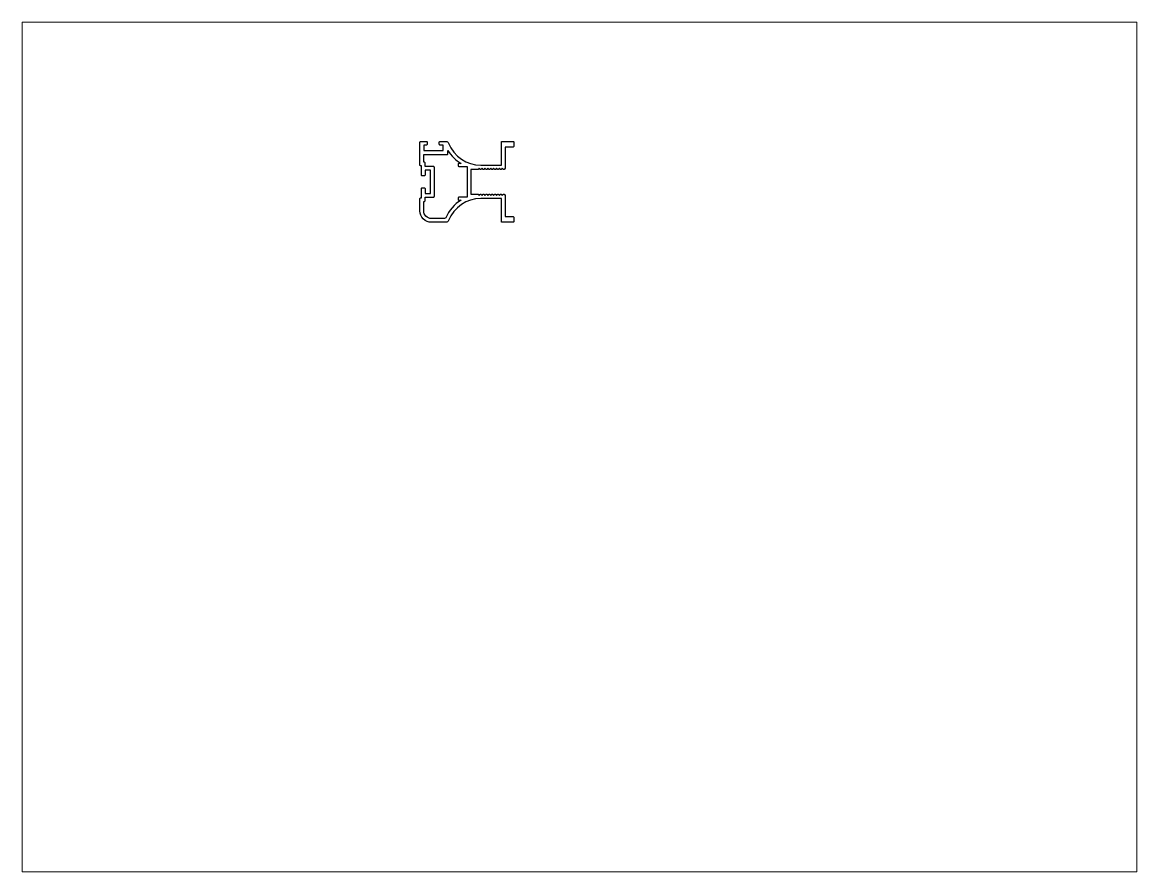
# Paper-space layout 'Layout1' of a CAD drawing. Extents: x 27 to 240, y 20 to 183.
# The model-space entities are those that its viewports show. They can reach past a viewport. Long polylines and large blocks are cut down to what shows.
import ezdxf

# ---------------------------------------------------------------- set-up
doc = ezdxf.new("R2010")
doc.units = 0
doc.header["$LTSCALE"] = 15
doc.layers.get('0').update_dxf_attribs({"linetype": 'CONTINUOUS'})

msp = doc.modelspace()

# ---------------------------------------------------------------- linework, layer by layer
at = {"ltscale": 0.05}
for points in [[(163.78, 236.04), (167.48, 236.04, -0.414214), (167.78, 235.74), (167.78, 234.34, -0.414214), (167.48, 234.04), (164.78, 234.04), (164.78, 226.79), (164.5, 226.38, -0.414214), (164.07, 226.38), (163.78, 226.79), (163.5, 226.38, -0.414214), (163.07, 226.38), (162.78, 226.79), (162.5, 226.38, -0.414214), (162.07, 226.38), (161.78, 226.79), (161.5, 226.38, -0.414214), (161.07, 226.38), (160.78, 226.79), (160.5, 226.38, -0.414214), (160.07, 226.38), (159.78, 226.79), (159.5, 226.38, -0.414214), (159.07, 226.38), (158.78, 226.79), (158.5, 226.38, -0.414214), (158.07, 226.38), (157.78, 226.79), (157.5, 226.38, -0.414214), (157.07, 226.38), (156.78, 226.79), (156.5, 226.38, -0.414214), (156.07, 226.38), (155.78, 226.79), (155.5, 226.38, -0.198912), (155.28, 226.29), (152.88, 226.29), (152.88, 217.79), (155.28, 217.79, -0.198912), (155.5, 217.7), (155.78, 217.29), (156.07, 217.7, -0.414214), (156.5, 217.7), (156.78, 217.29), (157.07, 217.7, -0.414214), (157.5, 217.7), (157.78, 217.29), (158.07, 217.7, -0.414214), (158.5, 217.7), (158.78, 217.29), (159.07, 217.7, -0.414214), (159.5, 217.7), (159.78, 217.29), (160.07, 217.7, -0.414214), (160.5, 217.7), (160.78, 217.29), (161.07, 217.7, -0.414214), (161.5, 217.7), (161.78, 217.29), (162.07, 217.7, -0.414214), (162.5, 217.7), (162.78, 217.29), (163.07, 217.7, -0.414214), (163.5, 217.7), (163.78, 217.29), (164.07, 217.7, -0.414214), (164.5, 217.7), (164.78, 217.29), (164.78, 210.04), (167.48, 210.04, -0.414214), (167.78, 209.74), (167.78, 208.34, -0.414214), (167.48, 208.04), (163.78, 208.04, -0.414214), (163.48, 208.34), (163.48, 216.29), (156.38, 216.29, 0.308446), (145.21, 208.67, -0.308446), (144.28, 208.04), (139.28, 208.04, -0.414214), (135.28, 212.04), (135.28, 216.24, -0.414214), (135.58, 216.54), (135.78, 216.54), (135.78, 219.64, -0.414214), (136.08, 219.94), (136.78, 219.94, -0.414214), (137.08, 219.64), (137.08, 218.04), (138.98, 218.04), (138.98, 226.04), (137.08, 226.04), (137.08, 224.44, -0.414214), (136.78, 224.14), (136.08, 224.14, -0.414214), (135.78, 224.44), (135.78, 227.54), (135.58, 227.54, -0.414214), (135.28, 227.84), (135.28, 235.74, -0.414214), (135.58, 236.04), (137.48, 236.04, -0.414214), (137.78, 235.74), (137.78, 235.04, -0.414214), (137.48, 234.74), (136.58, 234.74), (136.58, 232.84), (143.28, 232.84), (143.28, 234.74), (142.28, 234.74, -0.414214), (141.98, 235.04), (141.98, 235.74, -0.414214), (142.28, 236.04), (144.28, 236.04, -0.308446), (145.21, 235.41, 0.308446), (156.38, 227.79), (163.48, 227.79), (163.48, 235.74, -0.414214)], [(148.48, 216.39), (148.48, 215.99, 0.414214), (148.78, 215.69), (149.53, 215.69, 0.15518), (144.21, 209.64, -0.297571), (143.75, 209.34), (139.28, 209.34, -0.414214), (136.58, 212.04), (136.58, 215.24), (136.78, 215.24, 0.414214), (137.08, 215.54), (137.08, 216.74), (139.98, 216.74, 0.414214), (140.28, 217.04), (140.28, 227.04, 0.414214), (139.98, 227.34), (137.08, 227.34), (137.08, 228.54, 0.414214), (136.78, 228.84), (136.58, 228.84), (136.58, 231.54), (144.68, 231.54, 0.414214), (144.98, 231.84), (144.98, 232.94, 0.122724), (149.53, 228.39), (148.78, 228.39, 0.414214), (148.48, 228.09), (148.48, 227.69, 0.414214), (148.78, 227.39), (151.57, 227.39, 0.000209), (151.58, 227.39), (151.58, 216.69, 0.000209), (151.57, 216.69), (148.78, 216.69, 0.414214)]]:
    msp.add_lwpolyline(points, format="xyb", close=True, dxfattribs=at)

psp = doc.layouts.get("Layout1")

# ---------------------------------------------------------------- viewports
at = {"layer": '0', "color": 0, "linetype": 'BYBLOCK', "ltscale": 0.05}
psp.add_viewport(center=(133.35, 101.6), size=(213.36, 162.56), view_center_point=(190.51, 130.3), view_height=293.8955, dxfattribs=at)

doc.saveas('drawing.dxf')
